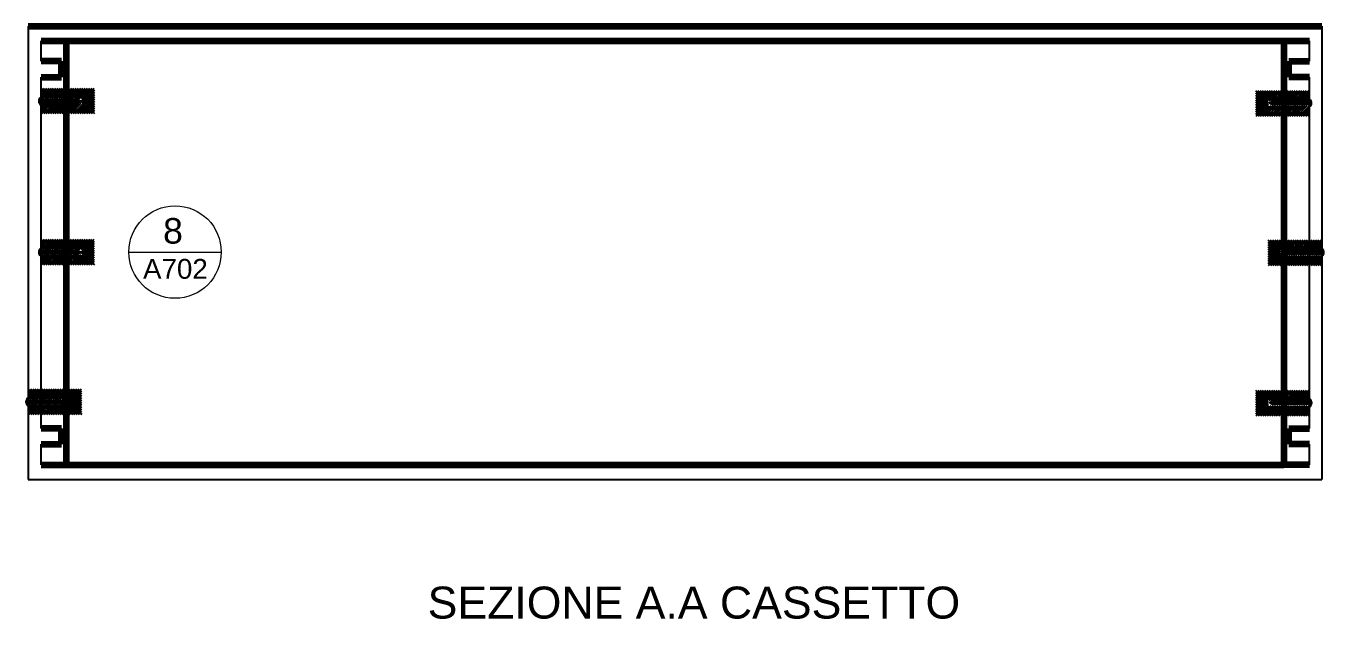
# Model space of a CAD drawing. Header units: centimetres. Extents: x 238 to 3379, y 203 to 1268.
# Drawn here: x 2699.5 to 2801.2, y 403.3 to 449.8 of the extents above; entities that cross this region are included whole.
import ezdxf
from ezdxf.enums import TextEntityAlignment as Align

# ---------------------------------------------------------------- set-up
doc = ezdxf.new("R2010")
doc.units = ezdxf.units.CM
doc.header["$MEASUREMENT"] = 0
doc.layers.add('A-ANNO-SYMB', color=2, linetype='Continuous', lineweight=18)
for name, color, linetype in [('A-FURN', 7, 'Continuous'), ('note', 1, 'Continuous'), ('retini', 253, 'Continuous'), ('viti e cerniere', 3, 'Continuous')]:
    doc.layers.add(name, color=color, linetype=linetype)
doc.styles.get("Standard").update_dxf_attribs({"font": 'Arial.ttf'})

msp = doc.modelspace()

# ---------------------------------------------------------------- hatches: boundary and pattern name
at = {"layer": 'retini'}
h = msp.add_hatch(dxfattribs=at)
h.set_pattern_fill('ANSI31', color=256, angle=180)
h.set_pattern_definition([(225, (2077.62269, 513.64911), (0.088388348, -0.088388348), [])])
h.paths.add_polyline_path([(2700.69, 442.9), (2702.67, 442.9), (2702.67, 443.7), (2700.7, 443.7)])
h.paths.add_polyline_path([(2700.69, 444.08), (2702.67, 444.08), (2702.67, 444.89), (2700.69, 444.89)])
h.paths.add_polyline_path([(2702.67, 444.08), (2703.87, 444.08), (2703.87, 443.7), (2702.67, 443.7), (2702.67, 442.9), (2704.87, 442.9), (2704.87, 444.89), (2702.67, 444.89)])
h = msp.add_hatch(dxfattribs=at)
h.set_pattern_fill('ANSI31', color=256)
h.set_pattern_definition([(45, (3423.06683, 373.94506), (-0.088388348, 0.088388348), [])])
h.paths.add_polyline_path([(2799.99, 444.7), (2798.02, 444.7), (2798.02, 443.9), (2799.99, 443.9)])
h.paths.add_polyline_path([(2800, 443.52), (2798.02, 443.52), (2798.02, 442.7), (2800, 442.7)])
h.paths.add_polyline_path([(2798.02, 443.52), (2796.82, 443.52), (2796.82, 443.9), (2798.02, 443.9), (2798.02, 444.7), (2795.82, 444.7), (2795.82, 442.7), (2798.02, 442.7)])
h = msp.add_hatch(dxfattribs=at)
h.set_pattern_fill('ANSI31', color=256, angle=180)
h.set_pattern_definition([(225, (2077.61378, 501.82386), (0.088388348, -0.088388348), [])])
h.paths.add_polyline_path([(2700.69, 431.07), (2702.66, 431.07), (2702.66, 431.87), (2700.69, 431.87)])
h.paths.add_polyline_path([(2700.68, 432.25), (2702.66, 432.25), (2702.66, 433.07), (2700.68, 433.07)])
h.paths.add_polyline_path([(2702.66, 432.25), (2703.86, 432.25), (2703.86, 431.87), (2702.66, 431.87), (2702.66, 431.07), (2704.86, 431.07), (2704.86, 433.07), (2702.66, 433.07)])
h = msp.add_hatch(dxfattribs=at)
h.set_pattern_fill('ANSI31', color=256)
h.set_pattern_definition([(45, (3424.04015, 362.25326), (-0.088388348, 0.088388348), [])])
h.paths.add_polyline_path([(2800.97, 433.01), (2799, 433.01), (2799, 432.21), (2800.97, 432.21)])
h.paths.add_polyline_path([(2800.97, 431.82), (2799, 431.82), (2799, 431.01), (2800.97, 431.01)])
h.paths.add_polyline_path([(2799, 431.82), (2797.79, 431.82), (2797.79, 432.21), (2799, 432.21), (2799, 433.01), (2796.8, 433.01), (2796.8, 431.01), (2799, 431.01)])
h = msp.add_hatch(dxfattribs=at)
h.set_pattern_fill('ANSI31', color=256, angle=180)
h.set_pattern_definition([(225, (2076.61454, 490.10616), (0.088388348, -0.088388348), [])])
h.paths.add_polyline_path([(2699.69, 419.35), (2701.66, 419.35), (2701.66, 420.15), (2699.69, 420.15)])
h.paths.add_polyline_path([(2699.68, 420.54), (2701.66, 420.54), (2701.66, 421.35), (2699.68, 421.35)])
h.paths.add_polyline_path([(2701.66, 420.54), (2702.86, 420.54), (2702.86, 420.15), (2701.66, 420.15), (2701.66, 419.35), (2703.86, 419.35), (2703.86, 421.35), (2701.66, 421.35)])
h = msp.add_hatch(dxfattribs=at)
h.set_pattern_fill('ANSI31', color=256)
h.set_pattern_definition([(45, (3423.07361, 350.48919), (-0.088388348, 0.088388348), [])])
h.paths.add_polyline_path([(2800, 421.24), (2798.03, 421.24), (2798.03, 420.44), (2800, 420.44)])
h.paths.add_polyline_path([(2800, 420.06), (2798.03, 420.06), (2798.03, 419.25), (2800, 419.25)])
h.paths.add_polyline_path([(2798.03, 420.06), (2796.83, 420.06), (2796.83, 420.44), (2798.03, 420.44), (2798.03, 421.24), (2795.83, 421.24), (2795.83, 419.25), (2798.03, 419.25)])

# ---------------------------------------------------------------- linework, layer by layer
at = {"linetype": 'Continuous', "lineweight": 20}
msp.add_line((2707.54, 432.06), (2714.78, 432.06), dxfattribs=at)
at = {"layer": 'A-ANNO-SYMB', "linetype": 'Continuous', "lineweight": 20}
msp.add_circle((2711.16, 432.06), 3.62, dxfattribs=at)
at = {"layer": 'A-FURN'}
for p, q in [((2699.65, 449.75), (2699.65, 414.25)), ((2801.01, 449.75), (2801.01, 414.25)), ((2700.67, 446.99), (2700.67, 448.58)), ((2800.02, 446.99), (2800.02, 448.58)), ((2700.67, 418.25), (2700.67, 445.75)), ((2800.02, 418.25), (2800.02, 445.75)), ((2700.67, 415.41), (2700.67, 417.01)), ((2800.02, 415.41), (2800.02, 417.01)), ((2699.65, 414.25), (2801.01, 414.25))]:
    msp.add_line(p, q, dxfattribs=at)
at = {"layer": 'A-FURN', "linetype": 'ByBlock', "lineweight": 100}
for p, q in [((2699.65, 449.75), (2801.01, 449.75)), ((2700.67, 448.58), (2800.02, 448.58)), ((2702.67, 415.41), (2702.67, 448.58)), ((2798.02, 448.58), (2798.02, 415.41)), ((2702.27, 446.99), (2700.67, 446.99)), ((2702.27, 445.75), (2702.27, 446.99)), ((2798.42, 445.75), (2798.42, 446.99)), ((2798.42, 446.99), (2800.02, 446.99)), ((2700.67, 445.75), (2702.27, 445.75)), ((2800.02, 445.75), (2798.42, 445.75)), ((2702.27, 418.25), (2700.67, 418.25)), ((2702.27, 417.01), (2702.27, 418.25)), ((2798.42, 417.01), (2798.42, 418.25)), ((2798.42, 418.25), (2800.02, 418.25)), ((2700.67, 417.01), (2702.27, 417.01)), ((2800.02, 417.01), (2798.42, 417.01)), ((2700.67, 415.41), (2702.67, 415.41)), ((2702.67, 415.41), (2798.02, 415.41)), ((2800.02, 415.41), (2798.02, 415.41))]:
    msp.add_line(p, q, dxfattribs=at)
at = {"layer": 'viti e cerniere'}
for p, q in [((2700.66, 443.96), (2700.68, 443.96)), ((2700.69, 443.78), (2700.77, 443.78)), ((2700.74, 443.96), (2700.82, 443.96)), ((2700.83, 443.78), (2700.9, 443.78)), ((2700.88, 443.96), (2700.95, 443.96)), ((2700.96, 443.78), (2701.04, 443.78)), ((2701.1, 443.78), (2701.17, 443.78)), ((2701.23, 443.78), (2701.31, 443.78)), ((2701.37, 443.78), (2701.44, 443.78)), ((2701.5, 443.78), (2701.58, 443.78)), ((2701.64, 443.78), (2701.72, 443.78)), ((2701.78, 443.78), (2701.85, 443.78)), ((2701.91, 443.78), (2701.99, 443.78)), ((2702.05, 443.78), (2702.12, 443.78)), ((2702.18, 443.78), (2702.26, 443.78)), ((2702.32, 443.78), (2702.39, 443.78)), ((2702.45, 443.78), (2702.53, 443.78)), ((2702.59, 443.78), (2702.67, 443.78)), ((2702.72, 443.78), (2702.8, 443.78)), ((2702.86, 443.78), (2702.94, 443.78)), ((2703, 443.78), (2703.07, 443.78)), ((2703.13, 443.78), (2703.21, 443.78)), ((2703.27, 443.78), (2703.34, 443.78)), ((2703.4, 443.78), (2703.48, 443.78)), ((2703.54, 443.78), (2703.61, 443.78)), ((2797.15, 443.82), (2797.08, 443.82)), ((2797.29, 443.82), (2797.21, 443.82)), ((2797.42, 443.82), (2797.35, 443.82)), ((2797.56, 443.82), (2797.48, 443.82)), ((2797.69, 443.82), (2797.62, 443.82)), ((2797.83, 443.82), (2797.75, 443.82)), ((2797.97, 443.82), (2797.89, 443.82)), ((2798.1, 443.82), (2798.02, 443.82)), ((2798.24, 443.82), (2798.16, 443.82)), ((2798.37, 443.82), (2798.3, 443.82)), ((2798.51, 443.82), (2798.43, 443.82)), ((2798.64, 443.82), (2798.57, 443.82)), ((2798.78, 443.82), (2798.7, 443.82)), ((2798.91, 443.82), (2798.84, 443.82)), ((2799.05, 443.82), (2798.97, 443.82)), ((2799.19, 443.82), (2799.11, 443.82)), ((2799.32, 443.82), (2799.24, 443.82)), ((2799.46, 443.82), (2799.38, 443.82)), ((2799.59, 443.82), (2799.52, 443.82)), ((2799.73, 443.82), (2799.65, 443.82)), ((2799.81, 443.63), (2799.74, 443.63)), ((2799.86, 443.82), (2799.79, 443.82)), ((2799.95, 443.63), (2799.87, 443.63)), ((2800, 443.82), (2799.92, 443.82)), ((2800.03, 443.63), (2800.01, 443.63)), ((2700.65, 432.14), (2700.67, 432.14)), ((2700.68, 431.95), (2700.76, 431.95)), ((2700.73, 432.14), (2700.81, 432.14)), ((2700.82, 431.95), (2700.89, 431.95)), ((2700.87, 432.14), (2700.94, 432.14)), ((2700.95, 431.95), (2701.03, 431.95)), ((2701.09, 431.95), (2701.16, 431.95)), ((2701.22, 431.95), (2701.3, 431.95)), ((2701.36, 431.95), (2701.44, 431.95)), ((2701.5, 431.95), (2701.57, 431.95)), ((2701.63, 431.95), (2701.71, 431.95)), ((2701.77, 431.95), (2701.84, 431.95)), ((2701.9, 431.95), (2701.98, 431.95)), ((2702.04, 431.95), (2702.11, 431.95)), ((2702.17, 431.95), (2702.25, 431.95)), ((2702.31, 431.95), (2702.39, 431.95)), ((2702.44, 431.95), (2702.52, 431.95)), ((2702.58, 431.95), (2702.66, 431.95)), ((2702.72, 431.95), (2702.79, 431.95)), ((2702.85, 431.95), (2702.93, 431.95)), ((2702.99, 431.95), (2703.06, 431.95)), ((2703.12, 431.95), (2703.2, 431.95)), ((2703.26, 431.95), (2703.33, 431.95)), ((2703.39, 431.95), (2703.47, 431.95)), ((2703.53, 431.95), (2703.61, 431.95)), ((2798.13, 432.12), (2798.05, 432.12)), ((2798.26, 432.12), (2798.18, 432.12)), ((2798.4, 432.12), (2798.32, 432.12)), ((2798.53, 432.12), (2798.46, 432.12)), ((2798.67, 432.12), (2798.59, 432.12)), ((2798.8, 432.12), (2798.73, 432.12)), ((2798.94, 432.12), (2798.86, 432.12)), ((2799.07, 432.12), (2799, 432.12)), ((2799.21, 432.12), (2799.13, 432.12)), ((2799.35, 432.12), (2799.27, 432.12)), ((2799.48, 432.12), (2799.4, 432.12)), ((2799.62, 432.12), (2799.54, 432.12)), ((2799.75, 432.12), (2799.68, 432.12)), ((2799.89, 432.12), (2799.81, 432.12)), ((2800.02, 432.12), (2799.95, 432.12)), ((2800.16, 432.12), (2800.08, 432.12)), ((2800.29, 432.12), (2800.22, 432.12)), ((2800.43, 432.12), (2800.35, 432.12)), ((2800.57, 432.12), (2800.49, 432.12)), ((2800.7, 432.12), (2800.62, 432.12)), ((2800.79, 431.94), (2800.71, 431.94)), ((2800.84, 432.12), (2800.76, 432.12)), ((2800.92, 431.94), (2800.85, 431.94)), ((2800.97, 432.12), (2800.9, 432.12)), ((2801.01, 431.94), (2800.98, 431.94)), ((2699.65, 420.42), (2699.67, 420.42)), ((2699.68, 420.23), (2699.76, 420.23)), ((2699.73, 420.42), (2699.81, 420.42)), ((2699.82, 420.23), (2699.89, 420.23)), ((2699.87, 420.42), (2699.94, 420.42)), ((2699.95, 420.23), (2700.03, 420.23)), ((2700.09, 420.23), (2700.17, 420.23)), ((2700.22, 420.23), (2700.3, 420.23)), ((2700.36, 420.23), (2700.44, 420.23)), ((2700.5, 420.23), (2700.57, 420.23)), ((2700.63, 420.23), (2700.71, 420.23)), ((2700.77, 420.23), (2700.84, 420.23)), ((2700.9, 420.23), (2700.98, 420.23)), ((2701.04, 420.23), (2701.11, 420.23)), ((2701.17, 420.23), (2701.25, 420.23)), ((2701.31, 420.23), (2701.39, 420.23)), ((2701.44, 420.23), (2701.52, 420.23)), ((2701.58, 420.23), (2701.66, 420.23)), ((2701.72, 420.23), (2701.79, 420.23)), ((2701.85, 420.23), (2701.93, 420.23)), ((2701.99, 420.23), (2702.06, 420.23)), ((2702.12, 420.23), (2702.2, 420.23)), ((2702.26, 420.23), (2702.33, 420.23)), ((2702.39, 420.23), (2702.47, 420.23)), ((2702.53, 420.23), (2702.61, 420.23)), ((2797.16, 420.36), (2797.08, 420.36)), ((2797.29, 420.36), (2797.22, 420.36)), ((2797.43, 420.36), (2797.35, 420.36)), ((2797.57, 420.36), (2797.49, 420.36)), ((2797.7, 420.36), (2797.62, 420.36)), ((2797.84, 420.36), (2797.76, 420.36)), ((2797.97, 420.36), (2797.9, 420.36)), ((2798.11, 420.36), (2798.03, 420.36)), ((2798.24, 420.36), (2798.17, 420.36)), ((2798.38, 420.36), (2798.3, 420.36)), ((2798.51, 420.36), (2798.44, 420.36)), ((2798.65, 420.36), (2798.57, 420.36)), ((2798.79, 420.36), (2798.71, 420.36)), ((2798.92, 420.36), (2798.84, 420.36)), ((2799.06, 420.36), (2798.98, 420.36)), ((2799.19, 420.36), (2799.12, 420.36)), ((2799.33, 420.36), (2799.25, 420.36)), ((2799.46, 420.36), (2799.39, 420.36)), ((2799.6, 420.36), (2799.52, 420.36)), ((2799.73, 420.36), (2799.66, 420.36)), ((2799.82, 420.17), (2799.74, 420.17)), ((2799.87, 420.36), (2799.79, 420.36)), ((2799.96, 420.17), (2799.88, 420.17)), ((2800.01, 420.36), (2799.93, 420.36)), ((2800.04, 420.17), (2800.01, 420.17))]:
    msp.add_line(p, q, dxfattribs=at)
for points in [[(2700.66, 444.15), (2700.62, 444.15, 0.451416), (2700.62, 443.59), (2700.66, 443.59)], [(2800.03, 443.44), (2800.07, 443.44, 0.451416), (2800.07, 444.01), (2800.03, 444.01)], [(2700.65, 432.33), (2700.61, 432.33, 0.451416), (2700.61, 431.76), (2700.65, 431.76)], [(2801.01, 431.75), (2801.04, 431.75, 0.451416), (2801.04, 432.31), (2801.01, 432.31)], [(2699.65, 420.61), (2699.61, 420.61, 0.451416), (2699.61, 420.04), (2699.65, 420.04)], [(2800.04, 419.98), (2800.08, 419.98, 0.451416), (2800.08, 420.55), (2800.04, 420.55)]]:
    msp.add_lwpolyline(points, format="xyb", close=True, dxfattribs=at)
for points in [[(2700.66, 443.74), (2700.69, 443.78), (2700.74, 443.96), (2700.74, 444.02), (2700.66, 443.79)], [(2700.66, 443.87), (2700.68, 443.96), (2700.74, 444.02)], [(2700.77, 443.72), (2700.83, 443.78), (2700.88, 443.96), (2700.88, 444.02), (2700.77, 443.72), (2700.77, 443.78), (2700.82, 443.96), (2700.88, 444.02)], [(2700.9, 443.72), (2700.96, 443.78), (2701.01, 443.96), (2701.01, 444.02), (2700.9, 443.72), (2700.9, 443.78), (2700.95, 443.96), (2701.01, 444.02)], [(2701.04, 443.72), (2701.1, 443.78), (2701.15, 443.96), (2701.15, 444.02), (2701.04, 443.72), (2701.04, 443.78), (2701.09, 443.96), (2701.15, 444.02)], [(2701.17, 443.72), (2701.23, 443.78), (2701.28, 443.96), (2701.28, 444.02), (2701.17, 443.72), (2701.17, 443.78), (2701.22, 443.96), (2701.28, 444.02)], [(2701.31, 443.72), (2701.37, 443.78), (2701.42, 443.96), (2701.42, 444.02), (2701.31, 443.72), (2701.31, 443.78), (2701.36, 443.96), (2701.42, 444.02)], [(2701.44, 443.72), (2701.5, 443.78), (2701.55, 443.96), (2701.55, 444.02), (2701.44, 443.72), (2701.44, 443.78), (2701.49, 443.96), (2701.55, 444.02)], [(2701.58, 443.72), (2701.64, 443.78), (2701.69, 443.96), (2701.69, 444.02), (2701.58, 443.72), (2701.58, 443.78), (2701.63, 443.96), (2701.69, 444.02)], [(2701.72, 443.72), (2701.78, 443.78), (2701.83, 443.96), (2701.83, 444.02), (2701.72, 443.72), (2701.72, 443.78), (2701.77, 443.96), (2701.83, 444.02)], [(2701.85, 443.72), (2701.91, 443.78), (2701.96, 443.96), (2701.96, 444.02), (2701.85, 443.72), (2701.85, 443.78), (2701.9, 443.96), (2701.96, 444.02)], [(2701.99, 443.72), (2702.05, 443.78), (2702.1, 443.96), (2702.1, 444.02), (2701.99, 443.72), (2701.99, 443.78), (2702.04, 443.96), (2702.1, 444.02)], [(2702.12, 443.72), (2702.18, 443.78), (2702.23, 443.96), (2702.23, 444.02), (2702.12, 443.72), (2702.12, 443.78), (2702.17, 443.96), (2702.23, 444.02)], [(2702.26, 443.72), (2702.32, 443.78), (2702.37, 443.96), (2702.37, 444.02), (2702.26, 443.72), (2702.26, 443.78), (2702.31, 443.96), (2702.37, 444.02)], [(2702.39, 443.72), (2702.45, 443.78), (2702.5, 443.96), (2702.5, 444.02), (2702.39, 443.72), (2702.39, 443.78), (2702.44, 443.96), (2702.5, 444.02)], [(2702.53, 443.72), (2702.59, 443.78), (2702.64, 443.96), (2702.64, 444.02), (2702.53, 443.72), (2702.53, 443.78), (2702.58, 443.96), (2702.64, 444.02)], [(2702.67, 443.72), (2702.72, 443.78), (2702.77, 443.96), (2702.77, 444.02), (2702.67, 443.72), (2702.67, 443.78), (2702.72, 443.96), (2702.77, 444.02)], [(2702.8, 443.72), (2702.86, 443.78), (2702.91, 443.96), (2702.91, 444.02), (2702.8, 443.72), (2702.8, 443.78), (2702.85, 443.96), (2702.91, 444.02)], [(2702.94, 443.72), (2703, 443.78), (2703.05, 443.96), (2703.05, 444.02), (2702.94, 443.72), (2702.94, 443.78), (2702.99, 443.96), (2703.05, 444.02)], [(2703.07, 443.72), (2703.13, 443.78), (2703.18, 443.96), (2703.18, 444.02), (2703.07, 443.72), (2703.07, 443.78), (2703.12, 443.96), (2703.18, 444.02)], [(2703.21, 443.72), (2703.27, 443.78), (2703.32, 443.96), (2703.32, 444.02), (2703.21, 443.72), (2703.21, 443.78), (2703.26, 443.96), (2703.32, 444.02)], [(2703.34, 443.72), (2703.4, 443.78), (2703.45, 443.96), (2703.45, 444.02), (2703.34, 443.72), (2703.34, 443.78), (2703.39, 443.96), (2703.45, 444.02)], [(2703.48, 443.72), (2703.54, 443.78), (2703.59, 443.96), (2703.59, 444.02), (2703.48, 443.72), (2703.48, 443.78), (2703.53, 443.96), (2703.59, 444.02)], [(2703.59, 443.96), (2703.65, 443.96), (2703.81, 443.87), (2703.68, 443.8)], [(2703.61, 443.72), (2703.68, 443.8), (2703.68, 443.82), (2703.68, 443.91), (2703.61, 443.72), (2703.61, 443.78), (2703.64, 443.87), (2703.68, 443.91)], [(2797.1, 443.63), (2797.04, 443.63), (2796.88, 443.72), (2797.01, 443.8)], [(2797.08, 443.87), (2797.01, 443.8), (2797, 443.77), (2797, 443.68), (2797.08, 443.87), (2797.08, 443.82), (2797.05, 443.72), (2797, 443.68)], [(2797.21, 443.87), (2797.15, 443.82), (2797.1, 443.63), (2797.1, 443.57), (2797.21, 443.87), (2797.21, 443.82), (2797.16, 443.63), (2797.1, 443.57)], [(2797.35, 443.87), (2797.29, 443.82), (2797.24, 443.63), (2797.24, 443.57), (2797.35, 443.87), (2797.35, 443.82), (2797.3, 443.63), (2797.24, 443.57)], [(2797.48, 443.87), (2797.42, 443.82), (2797.37, 443.63), (2797.37, 443.57), (2797.48, 443.87), (2797.48, 443.82), (2797.43, 443.63), (2797.37, 443.57)], [(2797.62, 443.87), (2797.56, 443.82), (2797.51, 443.63), (2797.51, 443.57), (2797.62, 443.87), (2797.62, 443.82), (2797.57, 443.63), (2797.51, 443.57)], [(2797.75, 443.87), (2797.69, 443.82), (2797.64, 443.63), (2797.64, 443.57), (2797.75, 443.87), (2797.75, 443.82), (2797.7, 443.63), (2797.64, 443.57)], [(2797.89, 443.87), (2797.83, 443.82), (2797.78, 443.63), (2797.78, 443.57), (2797.89, 443.87), (2797.89, 443.82), (2797.84, 443.63), (2797.78, 443.57)], [(2798.02, 443.87), (2797.97, 443.82), (2797.92, 443.63), (2797.92, 443.57), (2798.02, 443.87), (2798.02, 443.82), (2797.97, 443.63), (2797.92, 443.57)], [(2798.16, 443.87), (2798.1, 443.82), (2798.05, 443.63), (2798.05, 443.57), (2798.16, 443.87), (2798.16, 443.82), (2798.11, 443.63), (2798.05, 443.57)], [(2798.3, 443.87), (2798.24, 443.82), (2798.19, 443.63), (2798.19, 443.57), (2798.3, 443.87), (2798.3, 443.82), (2798.25, 443.63), (2798.19, 443.57)], [(2798.43, 443.87), (2798.37, 443.82), (2798.32, 443.63), (2798.32, 443.57), (2798.43, 443.87), (2798.43, 443.82), (2798.38, 443.63), (2798.32, 443.57)], [(2798.57, 443.87), (2798.51, 443.82), (2798.46, 443.63), (2798.46, 443.57), (2798.57, 443.87), (2798.57, 443.82), (2798.52, 443.63), (2798.46, 443.57)], [(2798.7, 443.87), (2798.64, 443.82), (2798.59, 443.63), (2798.59, 443.57), (2798.7, 443.87), (2798.7, 443.82), (2798.65, 443.63), (2798.59, 443.57)], [(2798.84, 443.87), (2798.78, 443.82), (2798.73, 443.63), (2798.73, 443.57), (2798.84, 443.87), (2798.84, 443.82), (2798.79, 443.63), (2798.73, 443.57)], [(2798.97, 443.87), (2798.91, 443.82), (2798.86, 443.63), (2798.86, 443.57), (2798.97, 443.87), (2798.97, 443.82), (2798.92, 443.63), (2798.86, 443.57)], [(2799.11, 443.87), (2799.05, 443.82), (2799, 443.63), (2799, 443.57), (2799.11, 443.87), (2799.11, 443.82), (2799.06, 443.63), (2799, 443.57)], [(2799.24, 443.87), (2799.19, 443.82), (2799.14, 443.63), (2799.14, 443.57), (2799.24, 443.87), (2799.24, 443.82), (2799.19, 443.63), (2799.14, 443.57)], [(2799.38, 443.87), (2799.32, 443.82), (2799.27, 443.63), (2799.27, 443.57), (2799.38, 443.87), (2799.38, 443.82), (2799.33, 443.63), (2799.27, 443.57)], [(2799.52, 443.87), (2799.46, 443.82), (2799.41, 443.63), (2799.41, 443.57), (2799.52, 443.87), (2799.52, 443.82), (2799.47, 443.63), (2799.41, 443.57)], [(2799.65, 443.87), (2799.59, 443.82), (2799.54, 443.63), (2799.54, 443.57), (2799.65, 443.87), (2799.65, 443.82), (2799.6, 443.63), (2799.54, 443.57)], [(2799.79, 443.87), (2799.73, 443.82), (2799.68, 443.63), (2799.68, 443.57), (2799.79, 443.87), (2799.79, 443.82), (2799.74, 443.63), (2799.68, 443.57)], [(2799.92, 443.87), (2799.86, 443.82), (2799.81, 443.63), (2799.81, 443.57), (2799.92, 443.87), (2799.92, 443.82), (2799.87, 443.63), (2799.81, 443.57)], [(2800.03, 443.85), (2800, 443.82), (2799.95, 443.63), (2799.95, 443.57), (2800.03, 443.8)], [(2800.03, 443.72), (2800.01, 443.63), (2799.95, 443.57)], [(2700.65, 431.92), (2700.68, 431.95), (2700.73, 432.14), (2700.73, 432.2), (2700.65, 431.96)], [(2700.65, 432.05), (2700.67, 432.14), (2700.73, 432.2)], [(2700.76, 431.9), (2700.82, 431.95), (2700.87, 432.14), (2700.87, 432.2), (2700.76, 431.9), (2700.76, 431.95), (2700.81, 432.14), (2700.87, 432.2)], [(2700.89, 431.9), (2700.95, 431.95), (2701, 432.14), (2701, 432.2), (2700.89, 431.9), (2700.89, 431.95), (2700.94, 432.14), (2701, 432.2)], [(2701.03, 431.9), (2701.09, 431.95), (2701.14, 432.14), (2701.14, 432.2), (2701.03, 431.9), (2701.03, 431.95), (2701.08, 432.14), (2701.14, 432.2)], [(2701.16, 431.9), (2701.22, 431.95), (2701.27, 432.14), (2701.27, 432.2), (2701.16, 431.9), (2701.16, 431.95), (2701.21, 432.14), (2701.27, 432.2)], [(2701.3, 431.9), (2701.36, 431.95), (2701.41, 432.14), (2701.41, 432.2), (2701.3, 431.9), (2701.3, 431.95), (2701.35, 432.14), (2701.41, 432.2)], [(2701.44, 431.9), (2701.5, 431.95), (2701.54, 432.14), (2701.54, 432.2), (2701.44, 431.9), (2701.44, 431.95), (2701.49, 432.14), (2701.54, 432.2)], [(2701.57, 431.9), (2701.63, 431.95), (2701.68, 432.14), (2701.68, 432.2), (2701.57, 431.9), (2701.57, 431.95), (2701.62, 432.14), (2701.68, 432.2)], [(2701.71, 431.9), (2701.77, 431.95), (2701.82, 432.14), (2701.82, 432.2), (2701.71, 431.9), (2701.71, 431.95), (2701.76, 432.14), (2701.82, 432.2)], [(2701.84, 431.9), (2701.9, 431.95), (2701.95, 432.14), (2701.95, 432.2), (2701.84, 431.9), (2701.84, 431.95), (2701.89, 432.14), (2701.95, 432.2)], [(2701.98, 431.9), (2702.04, 431.95), (2702.09, 432.14), (2702.09, 432.2), (2701.98, 431.9), (2701.98, 431.95), (2702.03, 432.14), (2702.09, 432.2)], [(2702.11, 431.9), (2702.17, 431.95), (2702.22, 432.14), (2702.22, 432.2), (2702.11, 431.9), (2702.11, 431.95), (2702.16, 432.14), (2702.22, 432.2)], [(2702.25, 431.9), (2702.31, 431.95), (2702.36, 432.14), (2702.36, 432.2), (2702.25, 431.9), (2702.25, 431.95), (2702.3, 432.14), (2702.36, 432.2)], [(2702.39, 431.9), (2702.44, 431.95), (2702.49, 432.14), (2702.49, 432.2), (2702.39, 431.9), (2702.39, 431.95), (2702.43, 432.14), (2702.49, 432.2)], [(2702.52, 431.9), (2702.58, 431.95), (2702.63, 432.14), (2702.63, 432.2), (2702.52, 431.9), (2702.52, 431.95), (2702.57, 432.14), (2702.63, 432.2)], [(2702.66, 431.9), (2702.72, 431.95), (2702.77, 432.14), (2702.77, 432.2), (2702.66, 431.9), (2702.66, 431.95), (2702.71, 432.14), (2702.77, 432.2)], [(2702.79, 431.9), (2702.85, 431.95), (2702.9, 432.14), (2702.9, 432.2), (2702.79, 431.9), (2702.79, 431.95), (2702.84, 432.14), (2702.9, 432.2)], [(2702.93, 431.9), (2702.99, 431.95), (2703.04, 432.14), (2703.04, 432.2), (2702.93, 431.9), (2702.93, 431.95), (2702.98, 432.14), (2703.04, 432.2)], [(2703.06, 431.9), (2703.12, 431.95), (2703.17, 432.14), (2703.17, 432.2), (2703.06, 431.9), (2703.06, 431.95), (2703.11, 432.14), (2703.17, 432.2)], [(2703.2, 431.9), (2703.26, 431.95), (2703.31, 432.14), (2703.31, 432.2), (2703.2, 431.9), (2703.2, 431.95), (2703.25, 432.14), (2703.31, 432.2)], [(2703.33, 431.9), (2703.39, 431.95), (2703.44, 432.14), (2703.44, 432.2), (2703.33, 431.9), (2703.33, 431.95), (2703.38, 432.14), (2703.44, 432.2)], [(2703.47, 431.9), (2703.53, 431.95), (2703.58, 432.14), (2703.58, 432.2), (2703.47, 431.9), (2703.47, 431.95), (2703.52, 432.14), (2703.58, 432.2)], [(2798.05, 432.18), (2797.98, 432.11), (2797.98, 432.08), (2797.98, 431.99), (2798.05, 432.18), (2798.05, 432.12), (2798.02, 432.03), (2797.98, 431.99)], [(2798.18, 432.18), (2798.13, 432.12), (2798.08, 431.94), (2798.08, 431.88), (2798.18, 432.18), (2798.18, 432.12), (2798.13, 431.94), (2798.08, 431.88)], [(2798.32, 432.18), (2798.26, 432.12), (2798.21, 431.94), (2798.21, 431.88), (2798.32, 432.18), (2798.32, 432.12), (2798.27, 431.94), (2798.21, 431.88)], [(2798.46, 432.18), (2798.4, 432.12), (2798.35, 431.94), (2798.35, 431.88), (2798.46, 432.18), (2798.46, 432.12), (2798.41, 431.94), (2798.35, 431.88)], [(2798.59, 432.18), (2798.53, 432.12), (2798.48, 431.94), (2798.48, 431.88), (2798.59, 432.18), (2798.59, 432.12), (2798.54, 431.94), (2798.48, 431.88)], [(2798.73, 432.18), (2798.67, 432.12), (2798.62, 431.94), (2798.62, 431.88), (2798.73, 432.18), (2798.73, 432.12), (2798.68, 431.94), (2798.62, 431.88)], [(2798.86, 432.18), (2798.8, 432.12), (2798.75, 431.94), (2798.75, 431.88), (2798.86, 432.18), (2798.86, 432.12), (2798.81, 431.94), (2798.75, 431.88)], [(2799, 432.18), (2798.94, 432.12), (2798.89, 431.94), (2798.89, 431.88), (2799, 432.18), (2799, 432.12), (2798.95, 431.94), (2798.89, 431.88)], [(2799.13, 432.18), (2799.07, 432.12), (2799.02, 431.94), (2799.02, 431.88), (2799.13, 432.18), (2799.13, 432.12), (2799.08, 431.94), (2799.02, 431.88)], [(2799.27, 432.18), (2799.21, 432.12), (2799.16, 431.94), (2799.16, 431.88), (2799.27, 432.18), (2799.27, 432.12), (2799.22, 431.94), (2799.16, 431.88)], [(2799.4, 432.18), (2799.35, 432.12), (2799.3, 431.94), (2799.3, 431.88), (2799.4, 432.18), (2799.4, 432.12), (2799.35, 431.94), (2799.3, 431.88)], [(2799.54, 432.18), (2799.48, 432.12), (2799.43, 431.94), (2799.43, 431.88), (2799.54, 432.18), (2799.54, 432.12), (2799.49, 431.94), (2799.43, 431.88)], [(2799.68, 432.18), (2799.62, 432.12), (2799.57, 431.94), (2799.57, 431.88), (2799.68, 432.18), (2799.68, 432.12), (2799.63, 431.94), (2799.57, 431.88)], [(2799.81, 432.18), (2799.75, 432.12), (2799.7, 431.94), (2799.7, 431.88), (2799.81, 432.18), (2799.81, 432.12), (2799.76, 431.94), (2799.7, 431.88)], [(2799.95, 432.18), (2799.89, 432.12), (2799.84, 431.94), (2799.84, 431.88), (2799.95, 432.18), (2799.95, 432.12), (2799.9, 431.94), (2799.84, 431.88)], [(2800.08, 432.18), (2800.02, 432.12), (2799.97, 431.94), (2799.97, 431.88), (2800.08, 432.18), (2800.08, 432.12), (2800.03, 431.94), (2799.97, 431.88)], [(2800.22, 432.18), (2800.16, 432.12), (2800.11, 431.94), (2800.11, 431.88), (2800.22, 432.18), (2800.22, 432.12), (2800.17, 431.94), (2800.11, 431.88)], [(2800.35, 432.18), (2800.29, 432.12), (2800.24, 431.94), (2800.24, 431.88), (2800.35, 432.18), (2800.35, 432.12), (2800.3, 431.94), (2800.24, 431.88)], [(2800.49, 432.18), (2800.43, 432.12), (2800.38, 431.94), (2800.38, 431.88), (2800.49, 432.18), (2800.49, 432.12), (2800.44, 431.94), (2800.38, 431.88)], [(2800.62, 432.18), (2800.57, 432.12), (2800.52, 431.94), (2800.52, 431.88), (2800.62, 432.18), (2800.62, 432.12), (2800.57, 431.94), (2800.52, 431.88)], [(2800.76, 432.18), (2800.7, 432.12), (2800.65, 431.94), (2800.65, 431.88), (2800.76, 432.18), (2800.76, 432.12), (2800.71, 431.94), (2800.65, 431.88)], [(2800.9, 432.18), (2800.84, 432.12), (2800.79, 431.94), (2800.79, 431.88), (2800.9, 432.18), (2800.9, 432.12), (2800.85, 431.94), (2800.79, 431.88)], [(2703.58, 432.14), (2703.64, 432.14), (2703.8, 432.05), (2703.67, 431.97)], [(2703.61, 431.9), (2703.67, 431.97), (2703.68, 432), (2703.68, 432.09), (2703.61, 431.9), (2703.61, 431.95), (2703.63, 432.05), (2703.68, 432.09)], [(2798.08, 431.94), (2798.02, 431.94), (2797.85, 432.03), (2797.98, 432.11)], [(2801.01, 432.16), (2800.97, 432.12), (2800.92, 431.94), (2800.92, 431.88), (2801.01, 432.11)], [(2801.01, 432.03), (2800.98, 431.94), (2800.92, 431.88)], [(2699.65, 420.2), (2699.68, 420.23), (2699.73, 420.42), (2699.73, 420.48), (2699.65, 420.25)], [(2699.65, 420.33), (2699.67, 420.42), (2699.73, 420.48)], [(2699.76, 420.18), (2699.82, 420.23), (2699.87, 420.42), (2699.87, 420.48), (2699.76, 420.18), (2699.76, 420.23), (2699.81, 420.42), (2699.87, 420.48)], [(2699.89, 420.18), (2699.95, 420.23), (2700, 420.42), (2700, 420.48), (2699.89, 420.18), (2699.89, 420.23), (2699.94, 420.42), (2700, 420.48)], [(2700.03, 420.18), (2700.09, 420.23), (2700.14, 420.42), (2700.14, 420.48), (2700.03, 420.18), (2700.03, 420.23), (2700.08, 420.42), (2700.14, 420.48)], [(2700.17, 420.18), (2700.22, 420.23), (2700.27, 420.42), (2700.27, 420.48), (2700.17, 420.18), (2700.17, 420.23), (2700.22, 420.42), (2700.27, 420.48)], [(2700.3, 420.18), (2700.36, 420.23), (2700.41, 420.42), (2700.41, 420.48), (2700.3, 420.18), (2700.3, 420.23), (2700.35, 420.42), (2700.41, 420.48)], [(2700.44, 420.18), (2700.5, 420.23), (2700.55, 420.42), (2700.55, 420.48), (2700.44, 420.18), (2700.44, 420.23), (2700.49, 420.42), (2700.55, 420.48)], [(2700.57, 420.18), (2700.63, 420.23), (2700.68, 420.42), (2700.68, 420.48), (2700.57, 420.18), (2700.57, 420.23), (2700.62, 420.42), (2700.68, 420.48)], [(2700.71, 420.18), (2700.77, 420.23), (2700.82, 420.42), (2700.82, 420.48), (2700.71, 420.18), (2700.71, 420.23), (2700.76, 420.42), (2700.82, 420.48)], [(2700.84, 420.18), (2700.9, 420.23), (2700.95, 420.42), (2700.95, 420.48), (2700.84, 420.18), (2700.84, 420.23), (2700.89, 420.42), (2700.95, 420.48)], [(2700.98, 420.18), (2701.04, 420.23), (2701.09, 420.42), (2701.09, 420.48), (2700.98, 420.18), (2700.98, 420.23), (2701.03, 420.42), (2701.09, 420.48)], [(2701.11, 420.18), (2701.17, 420.23), (2701.22, 420.42), (2701.22, 420.48), (2701.11, 420.18), (2701.11, 420.23), (2701.16, 420.42), (2701.22, 420.48)], [(2701.25, 420.18), (2701.31, 420.23), (2701.36, 420.42), (2701.36, 420.48), (2701.25, 420.18), (2701.25, 420.23), (2701.3, 420.42), (2701.36, 420.48)], [(2701.39, 420.18), (2701.44, 420.23), (2701.49, 420.42), (2701.49, 420.48), (2701.39, 420.18), (2701.39, 420.23), (2701.44, 420.42), (2701.49, 420.48)], [(2701.52, 420.18), (2701.58, 420.23), (2701.63, 420.42), (2701.63, 420.48), (2701.52, 420.18), (2701.52, 420.23), (2701.57, 420.42), (2701.63, 420.48)], [(2701.66, 420.18), (2701.72, 420.23), (2701.77, 420.42), (2701.77, 420.48), (2701.66, 420.18), (2701.66, 420.23), (2701.71, 420.42), (2701.77, 420.48)], [(2701.79, 420.18), (2701.85, 420.23), (2701.9, 420.42), (2701.9, 420.48), (2701.79, 420.18), (2701.79, 420.23), (2701.84, 420.42), (2701.9, 420.48)], [(2701.93, 420.18), (2701.99, 420.23), (2702.04, 420.42), (2702.04, 420.48), (2701.93, 420.18), (2701.93, 420.23), (2701.98, 420.42), (2702.04, 420.48)], [(2702.06, 420.18), (2702.12, 420.23), (2702.17, 420.42), (2702.17, 420.48), (2702.06, 420.18), (2702.06, 420.23), (2702.11, 420.42), (2702.17, 420.48)], [(2702.2, 420.18), (2702.26, 420.23), (2702.31, 420.42), (2702.31, 420.48), (2702.2, 420.18), (2702.2, 420.23), (2702.25, 420.42), (2702.31, 420.48)], [(2702.33, 420.18), (2702.39, 420.23), (2702.44, 420.42), (2702.44, 420.48), (2702.33, 420.18), (2702.33, 420.23), (2702.38, 420.42), (2702.44, 420.48)], [(2702.47, 420.18), (2702.53, 420.23), (2702.58, 420.42), (2702.58, 420.48), (2702.47, 420.18), (2702.47, 420.23), (2702.52, 420.42), (2702.58, 420.48)], [(2702.58, 420.42), (2702.64, 420.42), (2702.8, 420.33), (2702.67, 420.25)], [(2702.61, 420.18), (2702.67, 420.25), (2702.68, 420.28), (2702.68, 420.37), (2702.61, 420.18), (2702.61, 420.23), (2702.63, 420.33), (2702.68, 420.37)], [(2797.11, 420.17), (2797.05, 420.17), (2796.89, 420.27), (2797.02, 420.34)], [(2797.08, 420.42), (2797.02, 420.34), (2797.01, 420.32), (2797.01, 420.22), (2797.08, 420.42), (2797.08, 420.36), (2797.06, 420.27), (2797.01, 420.22)], [(2797.22, 420.42), (2797.16, 420.36), (2797.11, 420.17), (2797.11, 420.12), (2797.22, 420.42), (2797.22, 420.36), (2797.17, 420.17), (2797.11, 420.12)], [(2797.35, 420.42), (2797.29, 420.36), (2797.24, 420.17), (2797.24, 420.12), (2797.35, 420.42), (2797.35, 420.36), (2797.3, 420.17), (2797.24, 420.12)], [(2797.49, 420.42), (2797.43, 420.36), (2797.38, 420.17), (2797.38, 420.12), (2797.49, 420.42), (2797.49, 420.36), (2797.44, 420.17), (2797.38, 420.12)], [(2797.62, 420.42), (2797.57, 420.36), (2797.52, 420.17), (2797.52, 420.12), (2797.62, 420.42), (2797.62, 420.36), (2797.57, 420.17), (2797.52, 420.12)], [(2797.76, 420.42), (2797.7, 420.36), (2797.65, 420.17), (2797.65, 420.12), (2797.76, 420.42), (2797.76, 420.36), (2797.71, 420.17), (2797.65, 420.12)], [(2797.9, 420.42), (2797.84, 420.36), (2797.79, 420.17), (2797.79, 420.12), (2797.9, 420.42), (2797.9, 420.36), (2797.85, 420.17), (2797.79, 420.12)], [(2798.03, 420.42), (2797.97, 420.36), (2797.92, 420.17), (2797.92, 420.12), (2798.03, 420.42), (2798.03, 420.36), (2797.98, 420.17), (2797.92, 420.12)], [(2798.17, 420.42), (2798.11, 420.36), (2798.06, 420.17), (2798.06, 420.12), (2798.17, 420.42), (2798.17, 420.36), (2798.12, 420.17), (2798.06, 420.12)], [(2798.3, 420.42), (2798.24, 420.36), (2798.19, 420.17), (2798.19, 420.12), (2798.3, 420.42), (2798.3, 420.36), (2798.25, 420.17), (2798.19, 420.12)], [(2798.44, 420.42), (2798.38, 420.36), (2798.33, 420.17), (2798.33, 420.12), (2798.44, 420.42), (2798.44, 420.36), (2798.39, 420.17), (2798.33, 420.12)], [(2798.57, 420.42), (2798.51, 420.36), (2798.46, 420.17), (2798.46, 420.12), (2798.57, 420.42), (2798.57, 420.36), (2798.52, 420.17), (2798.46, 420.12)], [(2798.71, 420.42), (2798.65, 420.36), (2798.6, 420.17), (2798.6, 420.12), (2798.71, 420.42), (2798.71, 420.36), (2798.66, 420.17), (2798.6, 420.12)], [(2798.84, 420.42), (2798.79, 420.36), (2798.74, 420.17), (2798.74, 420.12), (2798.84, 420.42), (2798.84, 420.36), (2798.79, 420.17), (2798.74, 420.12)], [(2798.98, 420.42), (2798.92, 420.36), (2798.87, 420.17), (2798.87, 420.12), (2798.98, 420.42), (2798.98, 420.36), (2798.93, 420.17), (2798.87, 420.12)], [(2799.12, 420.42), (2799.06, 420.36), (2799.01, 420.17), (2799.01, 420.12), (2799.12, 420.42), (2799.12, 420.36), (2799.07, 420.17), (2799.01, 420.12)], [(2799.25, 420.42), (2799.19, 420.36), (2799.14, 420.17), (2799.14, 420.12), (2799.25, 420.42), (2799.25, 420.36), (2799.2, 420.17), (2799.14, 420.12)], [(2799.39, 420.42), (2799.33, 420.36), (2799.28, 420.17), (2799.28, 420.12), (2799.39, 420.42), (2799.39, 420.36), (2799.34, 420.17), (2799.28, 420.12)], [(2799.52, 420.42), (2799.46, 420.36), (2799.41, 420.17), (2799.41, 420.12), (2799.52, 420.42), (2799.52, 420.36), (2799.47, 420.17), (2799.41, 420.12)], [(2799.66, 420.42), (2799.6, 420.36), (2799.55, 420.17), (2799.55, 420.12), (2799.66, 420.42), (2799.66, 420.36), (2799.61, 420.17), (2799.55, 420.12)], [(2799.79, 420.42), (2799.73, 420.36), (2799.68, 420.17), (2799.68, 420.12), (2799.79, 420.42), (2799.79, 420.36), (2799.74, 420.17), (2799.68, 420.12)], [(2799.93, 420.42), (2799.87, 420.36), (2799.82, 420.17), (2799.82, 420.12), (2799.93, 420.42), (2799.93, 420.36), (2799.88, 420.17), (2799.82, 420.12)], [(2800.04, 420.39), (2800.01, 420.36), (2799.96, 420.17), (2799.96, 420.12), (2800.04, 420.35)], [(2800.04, 420.27), (2800.01, 420.17), (2799.96, 420.12)]]:
    msp.add_lwpolyline(points, dxfattribs=at)

# ---------------------------------------------------------------- texts
at = {"layer": 'A-ANNO-SYMB', "linetype": 'Continuous', "lineweight": 20}
for tag, text, height, p in [('8', 'A', 2, (2711, 434.72)), ('A702', 'A301', 1.555, (2711.19, 431.52))]:
    msp.add_attdef(tag, text=text, height=height, dxfattribs=at).set_placement(p, align=Align.TOP_CENTER)
at = {"layer": 'note', "insert": (2730.95, 405.87), "char_height": 2.5, "attachment_point": 1}
msp.add_mtext_dynamic_manual_height_columns('SEZIONE A.A CASSETTO ', width=66.7777, gutter_width=1, heights=[0], dxfattribs=at)

doc.saveas('drawing.dxf')
